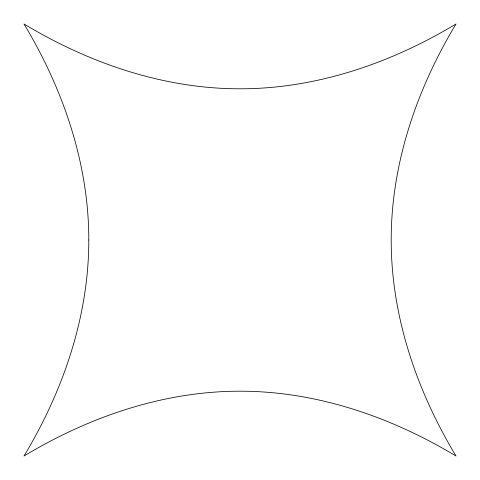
<?xml version="1.0" encoding="UTF-8"?>
<svg xmlns="http://www.w3.org/2000/svg" width="480" height="480" viewBox="0 0 480 480"><rect width="100%" height="100%" fill="white"/><g stroke="black" fill="none" stroke-linecap="round" stroke-linejoin="round"><path stroke-width="0.72" d="M88.8 240C88.848 316.464 63.132 390.966 24 456C89.034 416.868 163.536 391.152 240 391.2C316.464 391.152 390.966 416.868 456 456C416.868 390.966 391.152 316.464 391.2 240C391.152 163.536 416.868 89.034 456 24C390.966 63.132 316.464 88.848 240 88.8C163.536 88.848 89.034 63.132 24 24C63.132 89.034 88.848 163.536 88.8 240"/></g></svg>
